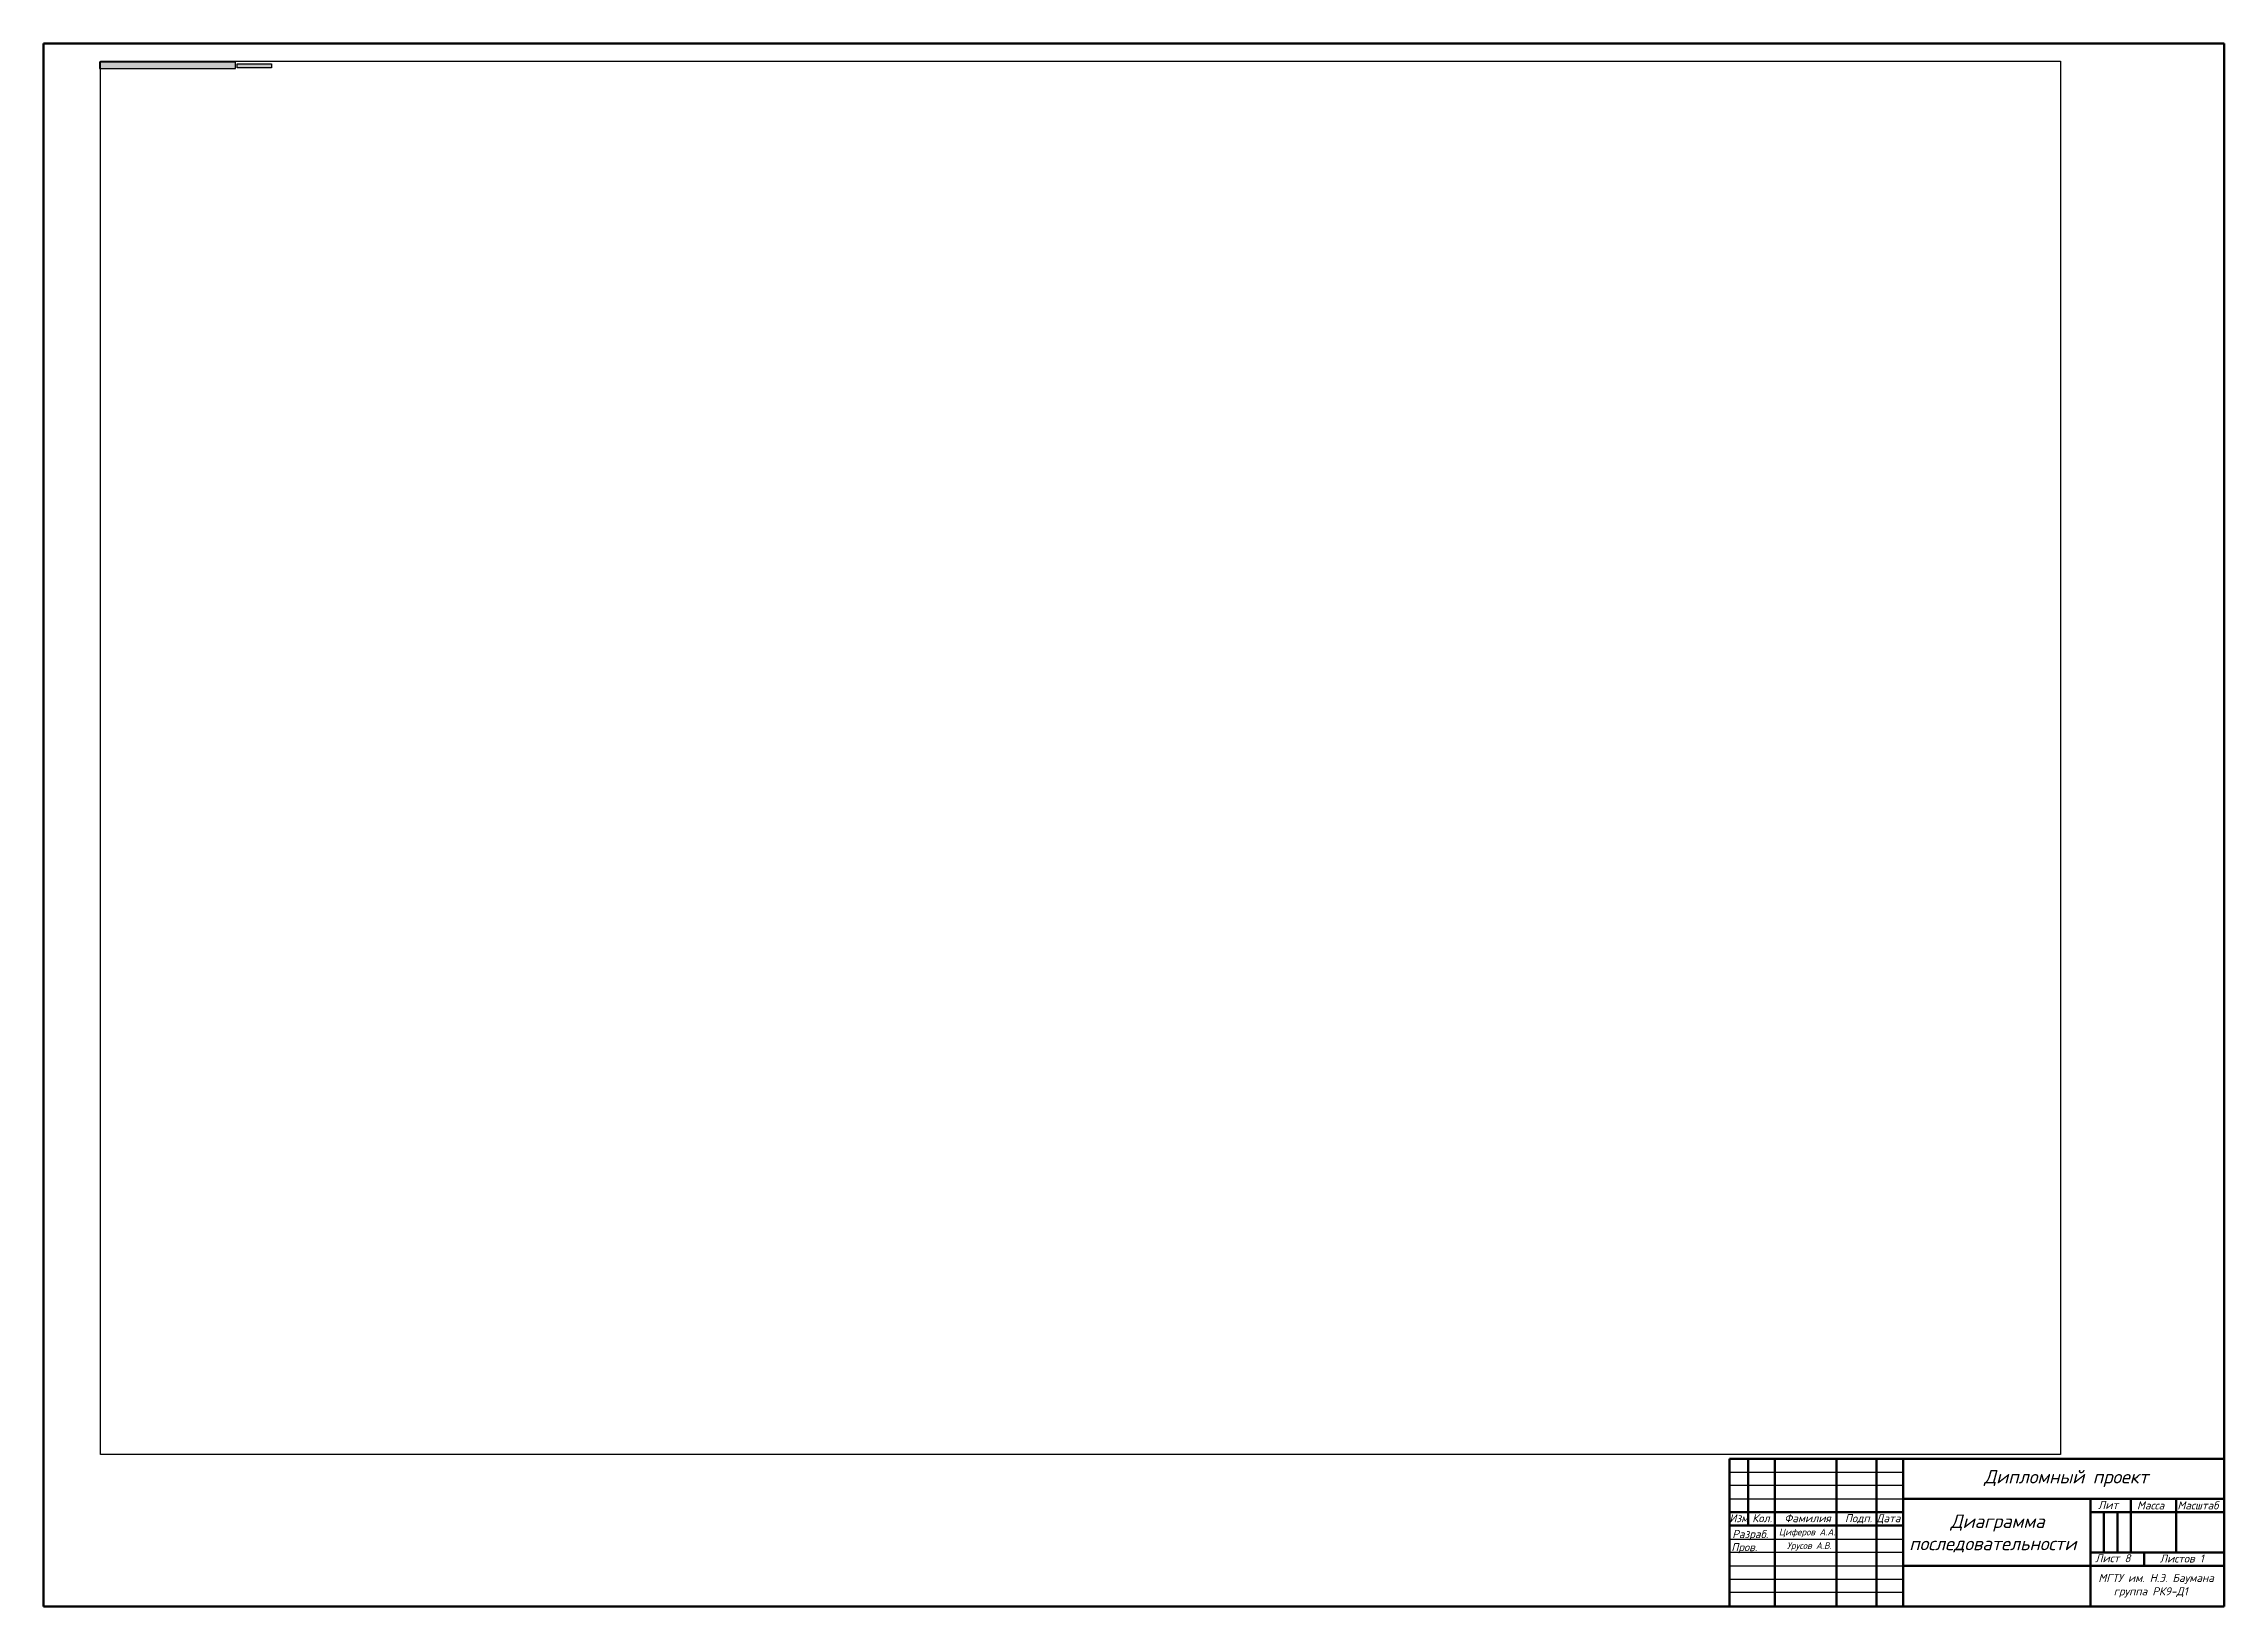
# Paper-space layout 'ISO A1 Title Block' of a CAD drawing. Header units: millimetres. Extents: x 20 to 835, y 5 to 589.
import ezdxf

# ---------------------------------------------------------------- set-up
doc = ezdxf.new("R2010")
doc.units = ezdxf.units.MM
doc.layers.add('thick', color=50, linetype='Continuous', lineweight=70)
doc.styles.add('ISO Proportional', font='isocpeui.ttf', dxfattribs={"height": 5})
picture_1 = doc.add_image_def('image1.jpg', size_in_pixel=(3533, 2511))

psp = doc.layouts.new('ISO A1 Title Block')

# ---------------------------------------------------------------- hatches: boundary and pattern name
at = {"true_color": 0xffffff}
h = psp.add_hatch(color=7, dxfattribs=at)
h.set_gradient(color1=(255, 255, 255), tint=1)
h.paths.add_polyline_path([(40.9, 579.71), (91.68, 579.71), (91.68, 582.11), (40.9, 582.11)])
h = psp.add_hatch(color=256)
h.set_gradient(color1=(255, 255, 255), tint=1)
h.paths.add_polyline_path([(105.11, 579.98), (92.39, 579.98), (92.39, 581.45), (105.11, 581.45)])

# ---------------------------------------------------------------- linework, layer by layer
at = {"lineweight": 100}
for p, q in [((20, 589), (20, 5)), ((20, 589), (835, 589)), ((835, 589), (835, 5)), ((835, 5), (20, 5))]:
    psp.add_line(p, q, dxfattribs=at)
at = {"color": 0, "lineweight": 60}
for p, q in [((715.03, 60.17), (715.03, 5)), ((785.03, 25.17), (835, 25.17))]:
    psp.add_line(p, q, dxfattribs=at)
psp.add_line((20, 5), (20, 5))
at = {"color": 7, "true_color": 0xffffff}
for points in [[(40.9, 579.71), (91.68, 579.71), (91.68, 582.11), (40.9, 582.11)], [(105.11, 579.98), (92.39, 579.98), (92.39, 581.45), (105.11, 581.45)]]:
    psp.add_lwpolyline(points, close=True, dxfattribs=at)
at = {"layer": 'thick', "color": 0, "lineweight": 60}
for p, q in [((835.03, 60.17), (650.03, 60.17)), ((650.03, 60.17), (650.03, 5.17)), ((657.03, 60.17), (657.03, 35.17)), ((667.03, 60.17), (667.03, 5.17)), ((690.03, 5.17), (690.03, 60.17)), ((705.03, 60.17), (705.03, 5.17)), ((715.12, 45.17), (835.03, 45.17)), ((785.03, 45.17), (785.03, 5.17)), ((800.03, 40.17), (800.03, 45.17)), ((817.03, 45.17), (817.03, 25.17)), ((650.03, 40.17), (715.03, 40.17)), ((715.03, 35.17), (650.03, 35.17)), ((785.03, 40.17), (835.03, 40.17)), ((790.03, 25.17), (790.03, 40.17)), ((795.03, 40.17), (795.03, 25.17)), ((800.03, 25.17), (800.03, 40.17)), ((805.03, 25.17), (805.03, 20.17)), ((715.23, 20.17), (835.03, 20.17))]:
    psp.add_line(p, q, dxfattribs=at)
at = {"layer": 'thick', "color": 0, "lineweight": 30}
for p, q in [((650.03, 55.17), (715.03, 55.17)), ((715.03, 50.17), (650.03, 50.17)), ((650.03, 45.17), (715.12, 45.17)), ((650.03, 30.17), (715.03, 30.17)), ((715.03, 25.17), (650.03, 25.17)), ((650.03, 20.17), (715.23, 20.17)), ((650.03, 15.17), (715.03, 15.17)), ((715.03, 10.17), (650.03, 10.17))]:
    psp.add_line(p, q, dxfattribs=at)

# ---------------------------------------------------------------- texts
at = {"lineweight": 30, "attachment_point": 1, "style": 'ISO Proportional'}
for s, insert, char_height, width in [('\\pi6.7844;{\\H1.667x;Дипломный проект}', (738.44, 55.95), 3, 73.9484), ('{\\fISOCPEUR|b0|i1|c204|p34;Лит}', (787.79, 44.41), 3, 15), ('Масса', (802.37, 44.24), 3, 15), ('Масштаб', (817.47, 44.24), 3, 15), ('{\\fISOCPEUR|b0|i1|c204|p34;Изм}', (650.03, 39.45), 3, 7), ('{\\fISOCPEUR|b0|i1|c204|p34;Разраб.}', (651.11, 33.54), 3, 17.0187), ('Кол.', (658.57, 39.45), 3, 10), ('Циферов А.А.', (668.52, 34.02), 2.5, 26.7653), ('{\\fISOCPEUR|b0|i1|c204|p34;Фамилия}', (670.57, 39.45), 3, 23), ('Подп.', (693.2, 39.45), 3, 15), ('{\\fISOCPEUR|b0|i1|c204|p34;Дата }', (704.91, 39.45), 3, 10), ('\\pi19.115;{\\H1.667x;Диаграмма \\P\\pi3.6948;последовательности}', (713.55, 39.32), 3, 73.9484), ('{\\fISOCPEUR|b0|i1|c204|p34;Пров.}', (650.76, 28.63), 3, 17), ('Урусов А.В.', (671.5, 28.97), 2.5, 23), ('Лист 8', (786.75, 24.5), 3, 20.0124), ('МГТУ им. Н.Э. Баумана\\P   группа РК9-Д1', (787.93, 17.13), 3, 46.8546), ('Листов 1', (810.87, 24.39), 3, 28.0174)]:
    psp.add_mtext(s, dxfattribs=dict(at, insert=insert, char_height=char_height, width=width))

# ---------------------------------------------------------------- pictures from other files: only their frames are drawn
image = psp.add_image(picture_1, insert=(41.21, 61.76), size_in_units=(732.61, 520.69))
image.dxf.flags = 7

doc.saveas('drawing.dxf')
